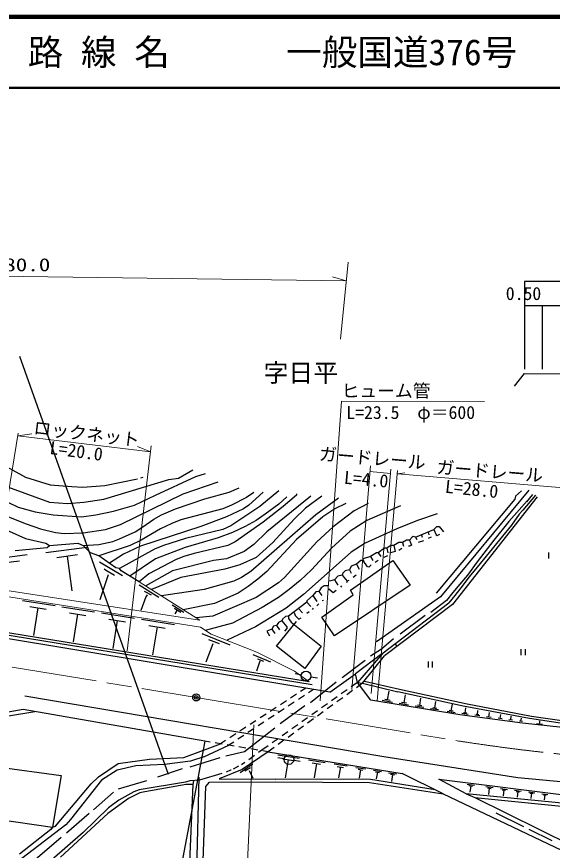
# Model space of a CAD drawing. Units: millimetres, scale not verified. Extents: x 40000 to 680000, y 20000 to 380000.
# Drawn here: x 178831 to 254152, y 262701 to 380000 of the extents above; entities that cross this region are included whole.
import ezdxf
from ezdxf.enums import TextEntityAlignment as Align

# ---------------------------------------------------------------- set-up
doc = ezdxf.new("R2010")
doc.units = ezdxf.units.MM
doc.header["$LTSCALE"] = 1000
doc.header["$PDMODE"] = 32
doc.header["$PDSIZE"] = 500
doc.linetypes.add('CHAIN', pattern=[18.5, 12, -1.5, 3.5, -1.5])
for name, color, linetype, lineweight in [('M-BGD', 7, 'Continuous', 25), ('M-BMK', 2, 'CHAIN', 13), ('M-BMK-HTXT', 7, 'Continuous', 13), ('M-BMK-SRVR', 3, 'Continuous', 25), ('M-STR-HTXT', 7, 'Continuous', 13), ('M-STR-STRC', 7, 'Continuous', 25), ('M-TTL', 2, 'Continuous', 140), ('M-TTL-LINE', 7, 'Continuous', 50)]:
    doc.layers.add(name, color=color, linetype=linetype, lineweight=lineweight)
doc.layers.add('M-TTL-TXT', color=7, linetype='Continuous')
doc.styles.add('ＭＳ ゴシック', font='')
doc.styles.get('ＭＳ ゴシック').set_extended_font_data('MS Gothic')

msp = doc.modelspace()

# ---------------------------------------------------------------- linework, layer by layer
at = {"layer": 'M-BGD'}
for p, q in [((294923, 342738), (250252, 342752)), ((250252, 342752), (250259, 330384)), ((250254, 339379), (294878, 339358)), ((252714, 339378), (252714, 330384)), ((179223, 332246), (200136, 273403)), ((248819, 328013), (250259, 329791)), ((250259, 329791), (285141, 329622)), ((176937, 316922), (180070, 315228)), ((201575, 315059), (203607, 316244)), ((204031, 315313), (205385, 315736)), ((180070, 315228), (183541, 314128)), ((191077, 312096), (200221, 314890)), ((191246, 314043), (195818, 314974)), ((196580, 315144), (196241, 315059)), ((198358, 312688), (204031, 315313)), ((200221, 314890), (201575, 315059)), ((202253, 312858), (207163, 314551)), ((172535, 314128), (179054, 310995)), ((176514, 314212), (183457, 311672)), ((183541, 314128), (186589, 313874)), ((186589, 313874), (188113, 313789)), ((188113, 313789), (191246, 314043)), ((208687, 313112), (210127, 313704)), ((215715, 313281), (213005, 311080)), ((250851, 313366), (238405, 298380)), ((249835, 313281), (248989, 312519)), ((188283, 311672), (191077, 312096)), ((193447, 308540), (202253, 312858)), ((195395, 311249), (198358, 312688)), ((201152, 310741), (205301, 312180)), ((205301, 312180), (208687, 313112)), ((211143, 312350), (209026, 311249)), ((212159, 313027), (211143, 312350)), ((213513, 313112), (211481, 311249)), ((220202, 312519), (214021, 307524)), ((216815, 312434), (215715, 311418)), ((218170, 312688), (216307, 311080)), ((218170, 312858), (218170, 312688)), ((221726, 312519), (219440, 310826)), ((224097, 312265), (220879, 309894)), ((248904, 312096), (237813, 298888)), ((252037, 312434), (240099, 297279)), ((248989, 312519), (248904, 312096)), ((251799, 312689), (250005, 310572)), ((251359, 312773), (250513, 311757)), ((179054, 310995), (181425, 310318)), ((183457, 311672), (185997, 311503)), ((185997, 311503), (188283, 311672)), ((192431, 310402), (195395, 311249)), ((209026, 311249), (207841, 310741)), ((213005, 311080), (208941, 308370)), ((211481, 311249), (210719, 310741)), ((216307, 311080), (213513, 308878)), ((215715, 311418), (213767, 309979)), ((225113, 311503), (223589, 310741)), ((228245, 311503), (226298, 310487)), ((232817, 311164), (228076, 309132)), ((250594, 311855), (248057, 308963)), ((177191, 309810), (180155, 308624)), ((181425, 310318), (183965, 309894)), ((183965, 309894), (187944, 309640)), ((187944, 309640), (189976, 309894)), ((189976, 309894), (192431, 310402)), ((198104, 309302), (199205, 309894)), ((199205, 309894), (201152, 310741)), ((207841, 310741), (201914, 309217)), ((210719, 310741), (208349, 309640)), ((220879, 309894), (211735, 301936)), ((213767, 309979), (212497, 309132)), ((219440, 310826), (217831, 309302)), ((223589, 310741), (221895, 309640)), ((226298, 310487), (223335, 308201)), ((237982, 310064), (235188, 309132)), ((249497, 309979), (248396, 308455)), ((250005, 310572), (249497, 309979)), ((180155, 308624), (182187, 307947)), ((191331, 307862), (193447, 308540)), ((196580, 308201), (198104, 309302)), ((200644, 308709), (199035, 307947)), ((201914, 309217), (200644, 308709)), ((208349, 309640), (204708, 308286)), ((213513, 308878), (209534, 306084)), ((212497, 309132), (210973, 308286)), ((217831, 309302), (214868, 306000)), ((221895, 309640), (218170, 306423)), ((228076, 309132), (225705, 307608)), ((235188, 309132), (232309, 307947)), ((248057, 308963), (245941, 306338)), ((176853, 308032), (180070, 306592)), ((182187, 307947), (184303, 307439)), ((184303, 307439), (185489, 307270)), ((185489, 307270), (188198, 307354)), ((188198, 307354), (191331, 307862)), ((193278, 306508), (195479, 307524)), ((195479, 307524), (196580, 308201)), ((204708, 308286), (196241, 305492)), ((199035, 307947), (196326, 306338)), ((207841, 307862), (202591, 306592)), ((209195, 307439), (207163, 306677)), ((208941, 308370), (207841, 307862)), ((210973, 308286), (209195, 307439)), ((214021, 307524), (212159, 305746)), ((223335, 308201), (221049, 306084)), ((225705, 307608), (223081, 305238)), ((232309, 307947), (227822, 305915)), ((234934, 306762), (237474, 307862)), ((236712, 307524), (236797, 307100)), ((237474, 307862), (237897, 308286)), ((237474, 307862), (237813, 307100)), ((237897, 308286), (238236, 308286)), ((238236, 308286), (238829, 307524)), ((248396, 308455), (243570, 302528)), ((180070, 306592), (182949, 305915)), ((190399, 305746), (192347, 306169)), ((192347, 306169), (193278, 306508)), ((196326, 306338), (194802, 305576)), ((202591, 306592), (199459, 305576)), ((207163, 306677), (202507, 305322)), ((218170, 306423), (214021, 301936)), ((233664, 306338), (233071, 306000)), ((234087, 306338), (233664, 306338)), ((234426, 306762), (234087, 306338)), ((234087, 306338), (234341, 305661)), ((234595, 306846), (234426, 306762)), ((234934, 306762), (234595, 306846)), ((234934, 306762), (235103, 306423)), ((236035, 306254), (235273, 306000)), ((235696, 307185), (235865, 306762)), ((237135, 306762), (236712, 306592)), ((237813, 307100), (237982, 307016)), ((237982, 307016), (238321, 307185)), ((245941, 306338), (243570, 303290)), ((178631, 304899), (183118, 305322)), ((182925, 304595), (188694, 305358)), ((182949, 305915), (183457, 305576)), ((183118, 305322), (183457, 305576)), ((183457, 305576), (187436, 305915)), ((187436, 305915), (188198, 305576)), ((188198, 305576), (190399, 305746)), ((188198, 305576), (189214, 304560)), ((194802, 305576), (190399, 304137)), ((198189, 305068), (193278, 302359)), ((196241, 305492), (193871, 304391)), ((199459, 305576), (198189, 305068)), ((202507, 305322), (198358, 303714)), ((208518, 305576), (203777, 304476)), ((209534, 306084), (208518, 305576)), ((212159, 305746), (210804, 304730)), ((214868, 306000), (212497, 303883)), ((221049, 306084), (216477, 301089)), ((223081, 305238), (220287, 302190)), ((227822, 305915), (225875, 304645)), ((230531, 305238), (229685, 304560)), ((230870, 305238), (230531, 305238)), ((231463, 305576), (230870, 305238)), ((230870, 305238), (231039, 304560)), ((231886, 305576), (231463, 305576)), ((232563, 306000), (231886, 305576)), ((231886, 305576), (232055, 304730)), ((233071, 306000), (232563, 306000)), ((232987, 305153), (232563, 304899)), ((233071, 306000), (233241, 305492)), ((234087, 305492), (233918, 305492)), ((234341, 305661), (234087, 305492)), ((175616, 303682), (180317, 304303)), ((184482, 303920), (187366, 304302)), ((185924, 304111), (186572, 299208)), ((190399, 304137), (189214, 304560)), ((192770, 302444), (190399, 304137)), ((193871, 304391), (191870, 303086)), ((202337, 304052), (201237, 303629)), ((203777, 304476), (202337, 304052)), ((210804, 304730), (208349, 303714)), ((212497, 303883), (210211, 302867)), ((225875, 304645), (219186, 298718)), ((228584, 304052), (227568, 303714)), ((229431, 304560), (228584, 304052)), ((228584, 304052), (228923, 303460)), ((229685, 304560), (229431, 304560)), ((229685, 304560), (230023, 304052)), ((230955, 304137), (230447, 303883)), ((232055, 304730), (231378, 304560)), ((253604, 304598), (253604, 303758)), ((176884, 303132), (179235, 303443)), ((190492, 303296), (193698, 301377)), ((198358, 303714), (194735, 301298)), ((201237, 303629), (197427, 301597)), ((206486, 303460), (200729, 302020)), ((208349, 303714), (206486, 303460)), ((210211, 302867), (208095, 302274)), ((225875, 302698), (225621, 302190)), ((225790, 299311), (231717, 303460)), ((226637, 302952), (225875, 302698)), ((227229, 303460), (226637, 302952)), ((226637, 302952), (226975, 302274)), ((227568, 303460), (227229, 303460)), ((227653, 303544), (227568, 303460)), ((228161, 302613), (227568, 303460)), ((228669, 302867), (228330, 302528)), ((229685, 303460), (229261, 303206)), ((231717, 303460), (234172, 299988)), ((243570, 303290), (242215, 301428)), ((191686, 301471), (190545, 297957)), ((193278, 302359), (192770, 302444)), ((193532, 302020), (193278, 302359)), ((196072, 300496), (193532, 302020)), ((197427, 301597), (196072, 300496)), ((200729, 302020), (196990, 299911)), ((208095, 302274), (201914, 301089)), ((211735, 301936), (210465, 301089)), ((214021, 301936), (212751, 300835)), ((220287, 302190), (218678, 300666)), ((224689, 301682), (224605, 301428)), ((225028, 302020), (224689, 301682)), ((225621, 302190), (225028, 302020)), ((225621, 302190), (225875, 301682)), ((228330, 302528), (228161, 302613)), ((243570, 302528), (242469, 301174)), ((201914, 301089), (197804, 299392)), ((209365, 300581), (205216, 299396)), ((210465, 301089), (209365, 300581)), ((212751, 300835), (211397, 299819)), ((215630, 300327), (212497, 298295)), ((216477, 301089), (215630, 300327)), ((218678, 300666), (217154, 299396)), ((223504, 300750), (222827, 300581)), ((224012, 301258), (223504, 300750)), ((223504, 300750), (224012, 299988)), ((224605, 301428), (224012, 301258)), ((224605, 301428), (225282, 300581)), ((225282, 300581), (225197, 300327)), ((225536, 300666), (225282, 300581)), ((226552, 301428), (226129, 301089)), ((242215, 301428), (240861, 299819)), ((242469, 301174), (241284, 299650)), ((196056, 300063), (198830, 298326)), ((196770, 299155), (197738, 298647)), ((205216, 299396), (199188, 298509)), ((211397, 299819), (209957, 298888)), ((217154, 299396), (215630, 298295)), ((221303, 299142), (220879, 299057)), ((221641, 299650), (221303, 299142)), ((221303, 299142), (221726, 298549)), ((222065, 299904), (221641, 299650)), ((222657, 299904), (222065, 299904)), ((222742, 299480), (223335, 298972)), ((223335, 298972), (223758, 299311)), ((234172, 299988), (223504, 292876)), ((224520, 299904), (224351, 299734)), ((226129, 298634), (225790, 299311)), ((240437, 299311), (240183, 298972)), ((240861, 299819), (240437, 299311)), ((241284, 299650), (240437, 298549)), ((212497, 298295), (206401, 295670)), ((209957, 298888), (206655, 297448)), ((215630, 298295), (213344, 296856)), ((219186, 298718), (216731, 296771)), ((220456, 298549), (219609, 297787)), ((220879, 299057), (220456, 298549)), ((220456, 298549), (221049, 297702)), ((221762, 295490), (226129, 298634)), ((238405, 298380), (229431, 292030)), ((240183, 298972), (239252, 297872)), ((240437, 298549), (239591, 297533)), ((179650, 297853), (184220, 297131)), ((180684, 296987), (182969, 296626)), ((181826, 296806), (181212, 292922)), ((185195, 296977), (189790, 296250)), ((200694, 297222), (202325, 296200)), ((206655, 297448), (202261, 296550)), ((213344, 296856), (209195, 294654)), ((216731, 296771), (212413, 294146)), ((219609, 297618), (217069, 295670)), ((219609, 297787), (219609, 297618)), ((219609, 297618), (220202, 297025)), ((220541, 296771), (220371, 296602)), ((221303, 297364), (221049, 297110)), ((221980, 297872), (221811, 297787)), ((230193, 290336), (239591, 297533)), ((240099, 297279), (230531, 290082)), ((239252, 297872), (237051, 296178)), ((219944, 286422), (162200, 295810)), ((186235, 296106), (188532, 295743)), ((187384, 295924), (186766, 292019)), ((190765, 296096), (195385, 295366)), ((201334, 296442), (201053, 295966)), ((206401, 295670), (204077, 295391)), ((217069, 295670), (216646, 295586)), ((217069, 295670), (217069, 295332)), ((217831, 296178), (218001, 295755)), ((218001, 295755), (218509, 295247)), ((218509, 296686), (219017, 296094)), ((219948, 296263), (219609, 296009)), ((236289, 295755), (232733, 293130)), ((191811, 295221), (194121, 294856)), ((192966, 295038), (192345, 291112)), ((196360, 295212), (201005, 294478)), ((209195, 294654), (205357, 293640)), ((215376, 291437), (218170, 294908)), ((215630, 294739), (215376, 294316)), ((216138, 294993), (215630, 294739)), ((216223, 295247), (216138, 294993)), ((216138, 294993), (216815, 294146)), ((216646, 295586), (216223, 295247)), ((217069, 295332), (217408, 294824)), ((217408, 294824), (221641, 291437)), ((218509, 295247), (218847, 295416)), ((223504, 292876), (221762, 295490)), ((197411, 294332), (199734, 293965)), ((198572, 294149), (197949, 290201)), ((212413, 294146), (208433, 292284)), ((214699, 293808), (214021, 293554)), ((214021, 293554), (214360, 292876)), ((214953, 294231), (214699, 293808)), ((214699, 293808), (215122, 293215)), ((215376, 294316), (214953, 294231)), ((215376, 294316), (215799, 293723)), ((216815, 293892), (216477, 293554)), ((216815, 294146), (216815, 293892)), ((204874, 293221), (208824, 291624)), ((205787, 292361), (207297, 291799)), ((231801, 292453), (230108, 291014)), ((206401, 291764), (205418, 289166)), ((219355, 288304), (215376, 291437)), ((221641, 291437), (219355, 288304)), ((230108, 291014), (228584, 289998)), ((232055, 291691), (232309, 291437)), ((249739, 291002), (249739, 290162)), ((250369, 290162), (250369, 291002)), ((212018, 290237), (214511, 289201)), ((230193, 290336), (226481, 287548)), ((213033, 289301), (212541, 287920)), ((212689, 289636), (213532, 289340)), ((227822, 289405), (224605, 286950)), ((236676, 289269), (236676, 288429)), ((237306, 288429), (237306, 289269)), ((217968, 287588), (218864, 287408)), ((222878, 284944), (226481, 287548)), ((223747, 286339), (220140, 283469)), ((220216, 287133), (221112, 286953)), ((226762, 286319), (225867, 285685)), ((227730, 286525), (232648, 285395)), ((219468, 285497), (218763, 285037)), ((222878, 284944), (219468, 285497)), ((220546, 285322), (219868, 284875)), ((225296, 285281), (224479, 284703)), ((226055, 285172), (225245, 284585)), ((227476, 286202), (226622, 285583)), ((227476, 286202), (232438, 285009)), ((230984, 283860), (231190, 285104)), ((218177, 284654), (217340, 284108)), ((219284, 284490), (218449, 283940)), ((223908, 284298), (223092, 283721)), ((224679, 284174), (223869, 283588)), ((231350, 283799), (230618, 283921)), ((233299, 283456), (233487, 284588)), ((235507, 283073), (235680, 284113)), ((215330, 282796), (214493, 282249)), ((219350, 283048), (215901, 280494)), ((216754, 283725), (215916, 283178)), ((217864, 283555), (217029, 283004)), ((222521, 283316), (221705, 282738)), ((223302, 283177), (222492, 282590)), ((231679, 283519), (230216, 283762)), ((233932, 283145), (232600, 283366)), ((233632, 283400), (232966, 283511)), ((236089, 282787), (234864, 282990)), ((235813, 283022), (235201, 283123)), ((237893, 282661), (237332, 282754)), ((237613, 282707), (237771, 283661)), ((239934, 282322), (240093, 283275)), ((241893, 282019), (241988, 282749)), ((213906, 281867), (213069, 281320)), ((215025, 281684), (214190, 281133)), ((216445, 282619), (215610, 282069)), ((221133, 282334), (220317, 281756)), ((221926, 282179), (221116, 281592)), ((238145, 282446), (237024, 282632)), ((240467, 282061), (239346, 282247)), ((240215, 282275), (239654, 282368)), ((242306, 281834), (241448, 281946)), ((242108, 281991), (241679, 282047)), ((243966, 281618), (243234, 281714)), ((243797, 281752), (243431, 281799)), ((243614, 281776), (243696, 282398)), ((245245, 281452), (245330, 282105)), ((246814, 281247), (246889, 281825)), ((248312, 281052), (248378, 281558)), ((212483, 280937), (211645, 280391)), ((213606, 280748), (212771, 280198)), ((218359, 280369), (217542, 279791)), ((219746, 281351), (218930, 280773)), ((220549, 281181), (219740, 280594)), ((245571, 281409), (244918, 281494)), ((247103, 281209), (246525, 281285)), ((248565, 281019), (248059, 281085)), ((249959, 280837), (249522, 280894)), ((249741, 280866), (249798, 281303)), ((251905, 280552), (252758, 280438)), ((252379, 280589), (252415, 280922)), ((211059, 280008), (210222, 279462)), ((212186, 279813), (211351, 279263)), ((216971, 279386), (216155, 278808)), ((217797, 279186), (216987, 278599)), ((219173, 280183), (218363, 279596)), ((206047, 277935), (205301, 278060)), ((208212, 278150), (207508, 277690)), ((209636, 279079), (208798, 278532)), ((210767, 278877), (209932, 278327)), ((215584, 278404), (214768, 277826)), ((216420, 278188), (215611, 277601)), ((202337, 275774), (206740, 277382)), ((205131, 275858), (208669, 277495)), ((207723, 277654), (206737, 277819)), ((206740, 277382), (207508, 277690)), ((209400, 277373), (208414, 277538)), ((209347, 277942), (208669, 277495)), ((211076, 277092), (210090, 277257)), ((212753, 276811), (211767, 276976)), ((214196, 277422), (213301, 276788)), ((215044, 277190), (214189, 276571)), ((197511, 275520), (202337, 275774)), ((207396, 275702), (203183, 274412)), ((205131, 275858), (203269, 275266)), ((212270, 276041), (211461, 275454)), ((213301, 276788), (212837, 276451)), ((214189, 276571), (213443, 276696)), ((214189, 276571), (233024, 273520)), ((215535, 275759), (216438, 275616)), ((215566, 276145), (218557, 275660)), ((173805, 274758), (185065, 273234)), ((190315, 273064), (193109, 274927)), ((195564, 274588), (192939, 273996)), ((193109, 274927), (197511, 275520)), ((199628, 274758), (195564, 274588)), ((203269, 275266), (199628, 274758)), ((210014, 274524), (209288, 274134)), ((210894, 275043), (210430, 274707)), ((216241, 275575), (217737, 275333)), ((216989, 275454), (216577, 272911)), ((217800, 275397), (218702, 275254)), ((219860, 275450), (222221, 275067)), ((220393, 275000), (221573, 274808)), ((220983, 274904), (220658, 272897)), ((223473, 274864), (225304, 274567)), ((223886, 274515), (224802, 274367)), ((192939, 273996), (190738, 272556)), ((202083, 274165), (198612, 272980)), ((207673, 273533), (204539, 272556)), ((211705, 274293), (210894, 273819)), ((211523, 273944), (212049, 272842)), ((224344, 274441), (224092, 272885)), ((226515, 274371), (227900, 274147)), ((226827, 274108), (227520, 273995)), ((227173, 274052), (226983, 272874)), ((229014, 273967), (230145, 273783)), ((229269, 273751), (229834, 273660)), ((229552, 273705), (229396, 272744)), ((231134, 273623), (232260, 273441)), ((231388, 273409), (231951, 273317)), ((231670, 273363), (231515, 272406)), ((185065, 273234), (183880, 265952)), ((190738, 272556), (186420, 267053)), ((189299, 272048), (190315, 273064)), ((197088, 272472), (193109, 271286)), ((202591, 272302), (196072, 271202)), ((203184, 272472), (202591, 272302)), ((204539, 272556), (203184, 272472)), ((203692, 272472), (203607, 271964)), ((204454, 272980), (203946, 254607)), ((242014, 270660), (238174, 272696)), ((184303, 266122), (189299, 272048)), ((196072, 271202), (195310, 270948)), ((202676, 271964), (196834, 270948)), ((203607, 271964), (202676, 271964)), ((203607, 271964), (202845, 254776)), ((242169, 271993), (243213, 271862)), ((242411, 271803), (242933, 271738)), ((242672, 271771), (242560, 270883)), ((244784, 271664), (245828, 271533)), ((245025, 271475), (245547, 271409)), ((245286, 271442), (245175, 270555)), ((246849, 271405), (247835, 271281)), ((247077, 271226), (247570, 271164)), ((247323, 271195), (247218, 270356)), ((248855, 271153), (249786, 271036)), ((249071, 270984), (249536, 270926)), ((192431, 270863), (189637, 268408)), ((194548, 270016), (191669, 267900)), ((195310, 270948), (193193, 269762)), ((196157, 270778), (194548, 270016)), ((196834, 270948), (196157, 270778)), ((238817, 270664), (255423, 262735)), ((243262, 270114), (257286, 263158)), ((249303, 270955), (249204, 270164)), ((250805, 270908), (251682, 270798)), ((251008, 270749), (251446, 270694)), ((251227, 270721), (251134, 269977)), ((252700, 270670), (253524, 270566)), ((252891, 270520), (253302, 270469)), ((253097, 270495), (253009, 269795)), ((191754, 268662), (188198, 265190)), ((193193, 269762), (191754, 268662)), ((166862, 268408), (183880, 265952)), ((191669, 267900), (184981, 261719)), ((189045, 267900), (185827, 265106)), ((246195, 267984), (250089, 266037)), ((185743, 266291), (179562, 261550)), ((186420, 267053), (185743, 266291)), ((183626, 265614), (179223, 262142)), ((183880, 265952), (183626, 265614)), ((188198, 265190), (183795, 261380)), ((183880, 265952), (184303, 266122)), ((250851, 265698), (254069, 264090)), ((185065, 264513), (181425, 261380))]:
    msp.add_line(p, q, dxfattribs=at)
for points in [[(219468, 285497), (144012, 298035), (138617, 300326), (122990, 302959), (117341, 310244)], [(191124, 302301), (191335, 302173), (192575, 301400)], [(143925, 298779), (162184, 295505), (220376, 286048)], [(197191, 298640), (197012, 298351), (196271, 296455)], [(200967, 296761), (201077, 296722), (201904, 296223)], [(230309, 290425), (226762, 286319), (227476, 286202), (230531, 290082)], [(271049, 278890), (265968, 278875), (249960, 280595), (241148, 281745), (228615, 283825), (226762, 286319), (226481, 287548)], [(232648, 285395), (242189, 283312), (251220, 281574), (259401, 280426), (266702, 279626), (274469, 279099), (279032, 279068)], [(179982, 284440), (230437, 275889), (249316, 272967), (259861, 271940), (267167, 271506), (275896, 271229), (288258, 271229), (307413, 272098)], [(250954, 281251), (241619, 282983), (232438, 285009)], [(171688, 279922), (177663, 281632), (181368, 282240)], [(205301, 278060), (179758, 282522), (177137, 282053), (172027, 280684)], [(278955, 278479), (274232, 278652), (266870, 279203), (259268, 280002), (250954, 281251)], [(215111, 279888), (210845, 276571), (208265, 275939)], [(214189, 276571), (210546, 274064), (207299, 272765), (215268, 272712)], [(212049, 274797), (211931, 274758), (210265, 273611)], [(205935, 272292), (215203, 272333), (228422, 272229), (238817, 270664), (233024, 273520)], [(209000, 273978), (208914, 273962), (208266, 273689)], [(204810, 254770), (205408, 271672), (205935, 272292)], [(237690, 271220), (228583, 272671), (215268, 272712)], [(238174, 272696), (257632, 270252), (269414, 269449), (285634, 269344), (297140, 269620), (306698, 270281)], [(303932, 268738), (294614, 268245), (286346, 268122), (276797, 268158), (266546, 268539), (256003, 269285), (242014, 270660), (243262, 270114), (255892, 268874), (266459, 268160), (276844, 267815)]]:
    msp.add_lwpolyline(points, dxfattribs=at)
for centre in [(219525, 287236), (217105, 275472)]:
    msp.add_circle(centre, 683, dxfattribs=at)
at = {"layer": 'M-BMK'}
for p, q in [((105174, 300502), (204078, 284213)), ((204078, 284213), (240979, 278082))]:
    msp.add_line(p, q, dxfattribs=at)
msp.add_arc((284893, 561248), 286551, 261.18459, 273.7453, dxfattribs=at)
at = {"layer": 'M-BMK-HTXT'}
for p, q in [((164922, 300383), (204670, 294102)), ((204564, 295081), (165424, 301133)), ((196072, 300496), (204564, 295081))]:
    msp.add_line(p, q, dxfattribs=at)
msp.add_lwpolyline([(204670, 294102), (206168, 293095), (212613, 290600), (217908, 287896), (219944, 286422)], dxfattribs=at)
at = {"layer": 'M-BMK-SRVR'}
msp.add_circle((204078, 284213), 500, dxfattribs=at)
msp.add_point((204078, 284213), dxfattribs=at)
at = {"layer": 'M-STR-HTXT'}
for p, q in [((225451, 345454), (224351, 334617)), ((128169, 344100), (225180, 342829)), ((225180, 342829), (223255, 343371)), ((224520, 325896), (221496, 283725)), ((244630, 325871), (224520, 325896)), ((179054, 321409), (174527, 293859)), ((178988, 321007), (180968, 321290)), ((178988, 321007), (197663, 318759)), ((197765, 319631), (194379, 290760)), ((197663, 318759), (195807, 319504)), ((228575, 316809), (225959, 285341)), ((228508, 316003), (231411, 315741)), ((231463, 316329), (228669, 284748)), ((232394, 316160), (229515, 283732)), ((232394, 315652), (233413, 315836)), ((232394, 315652), (260234, 313345)), ((212201, 280378), (210804, 251305))]:
    msp.add_line(p, q, dxfattribs=at)
at = {"layer": 'M-STR-STRC'}
msp.add_line((205301, 278060), (198163, 240476), dxfattribs=at)
at = {"layer": 'M-TTL'}
msp.add_line((680000, 380000), (40000, 380000), dxfattribs=at)
at = {"layer": 'M-TTL-LINE'}
msp.add_line((40000, 370000), (680000, 370000), dxfattribs=at)

# ---------------------------------------------------------------- texts
at = {"layer": 'M-BMK-HTXT', "style": 'ＭＳ ゴシック'}
for s, height, p in [('0.50', 1833, (247605, 339582)), ('字日平', 2566, (213542, 327839))]:
    msp.add_text(s, height=height, dxfattribs=at).set_placement(p, align=Align.BOTTOM_LEFT)
at = {"layer": 'M-STR-HTXT', "style": 'ＭＳ ゴシック', "width": 1.3}
msp.add_text('側溝\u3000L=80.0', height=1833, dxfattribs=at).set_placement((164086, 343629), align=Align.BOTTOM_LEFT)
at = {"layer": 'M-STR-HTXT', "style": 'ＭＳ ゴシック'}
for s, p in [('ヒューム管', (224520, 325896)), ('L=23.5\u3000φ＝600', (225177, 322846))]:
    msp.add_text(s, height=1833, dxfattribs=at).set_placement(p, align=Align.BOTTOM_LEFT)
for s, rotation, p in [('ロックネット', 353.136, (181041, 320760)), ('L=20.0', 352.342, (183320, 317939)), ('ガードレール', 355.127, (221257, 317065)), ('ガードレール', 355.263, (237768, 315206)), ('L=4.0', 354.787, (224750, 313742)), ('L=28.0', 354.138, (238949, 312475))]:
    msp.add_text(s, height=1833, rotation=rotation, dxfattribs=at).set_placement(p, align=Align.BOTTOM_LEFT)
at = {"layer": 'M-TTL-TXT', "style": 'ＭＳ ゴシック'}
for s, p in [('路 線 名', (180380, 375000)), ('一般国道376号', (216734, 375000))]:
    msp.add_text(s, height=3666, dxfattribs=at).set_placement(p, align=Align.MIDDLE_LEFT)

doc.saveas('drawing.dxf')
